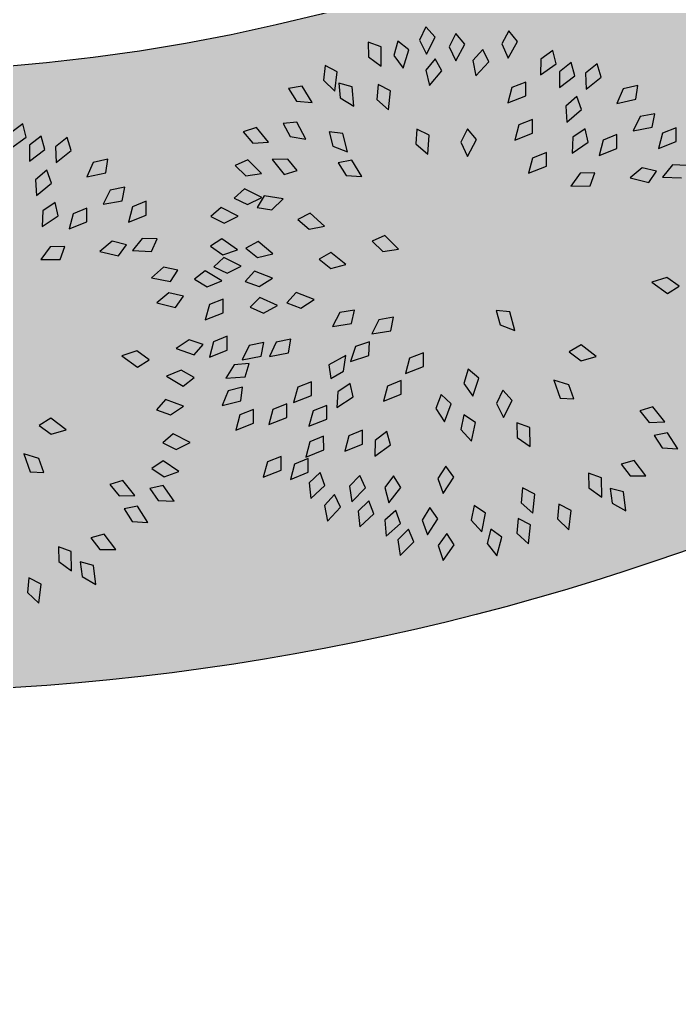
# Model space of a CAD drawing. Header units: millimetres. Extents: x 1351 to 1635, y 1399 to 1500.
# Drawn here: x 1579.35 to 1580.414, y 1468.868 to 1470.444 of the extents above; entities that cross this region are included whole.
import ezdxf

# ---------------------------------------------------------------- set-up
doc = ezdxf.new("R2010")
doc.units = ezdxf.units.MM
doc.layers.get('0').update_dxf_attribs({"color": 181})
doc.layers.add('margen', color=250, linetype='Continuous')

msp = doc.modelspace()

# ---------------------------------------------------------------- hatches: boundary and pattern name
at = {"true_color": 0x2776bb}
h = msp.add_hatch(color=152, dxfattribs=at)
h.dxf.hatch_style = 1
h.paths.add_polyline_path([(1557.6842, 1489.9553), (1615.6587, 1489.7451), (1615.8802, 1457.3756), (1557.4987, 1457.0017)])
h.paths.add_polyline_path([(1557.9493, 1489.9451), (1615.8573, 1489.9451), (1616.0815, 1457.1761), (1557.5866, 1457.0229)])
at = {"true_color": 0x5e67af}
h = msp.add_hatch(color=165, dxfattribs=at)
h.dxf.hatch_style = 1
edge = h.paths.add_edge_path(flags=17)
edge.add_arc((1579.086, 1473.3584), 3, 0, 360)
edge = h.paths.add_edge_path()
edge.add_arc((1579.086, 1473.3584), 4, 0, 360)
at = {"true_color": 0x58ba48}
h = msp.add_hatch(dxfattribs=at)
h.set_pattern_fill('DOTS', color=85)
edge = h.paths.add_edge_path()
edge.add_arc((1579.086, 1473.3584), 3, 0, 360)

# ---------------------------------------------------------------- linework, layer by layer
at = {"color": 221}
for p, q in [((1580.0045, 1470.4321), (1579.9942, 1470.4105)), ((1580.0195, 1470.4157), (1580.0045, 1470.4321)), ((1580.0533, 1470.4214), (1580.0422, 1470.4002)), ((1580.0677, 1470.4045), (1580.0533, 1470.4214)), ((1580.1383, 1470.4259), (1580.127, 1470.4048)), ((1580.1525, 1470.4088), (1580.1383, 1470.4259)), ((1579.9325, 1470.3997), (1579.9118, 1470.4077)), ((1579.9118, 1470.4077), (1579.9121, 1470.3838)), ((1579.9596, 1470.409), (1579.953, 1470.386)), ((1579.9771, 1470.3953), (1579.9596, 1470.409)), ((1579.9942, 1470.4105), (1580.0059, 1470.3879)), ((1580.0059, 1470.3879), (1580.0195, 1470.4157)), ((1580.053, 1470.3772), (1580.0677, 1470.4045)), ((1580.127, 1470.4048), (1580.1376, 1470.3817)), ((1580.1376, 1470.3817), (1580.1525, 1470.4088)), ((1579.9325, 1470.3687), (1579.9325, 1470.3997)), ((1579.9682, 1470.3656), (1579.9771, 1470.3953)), ((1580.0422, 1470.4002), (1580.053, 1470.3772)), ((1580.0968, 1470.3957), (1580.0807, 1470.3779)), ((1580.1065, 1470.3757), (1580.0968, 1470.3957)), ((1580.2094, 1470.3942), (1580.19, 1470.38)), ((1580.2148, 1470.3726), (1580.2094, 1470.3942)), ((1579.9121, 1470.3838), (1579.9325, 1470.3687)), ((1579.953, 1470.386), (1579.9682, 1470.3656)), ((1580.0197, 1470.3807), (1580.0046, 1470.3622)), ((1580.0304, 1470.3613), (1580.0197, 1470.3807)), ((1580.0807, 1470.3779), (1580.0854, 1470.353)), ((1580.0854, 1470.353), (1580.1065, 1470.3757)), ((1580.19, 1470.38), (1580.1897, 1470.3546)), ((1580.1897, 1470.3546), (1580.2148, 1470.3726)), ((1580.239, 1470.3745), (1580.2201, 1470.3598)), ((1580.245, 1470.3531), (1580.239, 1470.3745)), ((1580.2808, 1470.3724), (1580.2622, 1470.3573)), ((1580.2874, 1470.3512), (1580.2808, 1470.3724)), ((1579.8422, 1470.3699), (1579.8395, 1470.3461)), ((1579.8617, 1470.3594), (1579.8422, 1470.3699)), ((1579.858, 1470.3287), (1579.8617, 1470.3594)), ((1580.0046, 1470.3622), (1580.0106, 1470.3375)), ((1580.0106, 1470.3375), (1580.0304, 1470.3613)), ((1580.2201, 1470.3598), (1580.2204, 1470.3344)), ((1580.2622, 1470.3573), (1580.2631, 1470.3319)), ((1579.8395, 1470.3461), (1579.858, 1470.3287)), ((1579.8857, 1470.3353), (1579.8644, 1470.3416)), ((1579.8644, 1470.3416), (1579.8667, 1470.3177)), ((1580.1657, 1470.3431), (1580.1435, 1470.3342)), ((1580.1657, 1470.3209), (1580.1657, 1470.3431)), ((1580.2204, 1470.3344), (1580.245, 1470.3531)), ((1580.2631, 1470.3319), (1580.2874, 1470.3512)), ((1579.8051, 1470.3365), (1579.7832, 1470.3326)), ((1579.7832, 1470.3326), (1579.7959, 1470.3123)), ((1579.8213, 1470.3101), (1579.8051, 1470.3365)), ((1579.8883, 1470.3044), (1579.8857, 1470.3353)), ((1579.9277, 1470.3391), (1579.9256, 1470.3152)), ((1579.9475, 1470.329), (1579.9277, 1470.3391)), ((1579.9444, 1470.2982), (1579.9475, 1470.329)), ((1580.1435, 1470.3342), (1580.1369, 1470.3096)), ((1580.3231, 1470.332), (1580.3129, 1470.3087)), ((1580.3464, 1470.3376), (1580.3231, 1470.332)), ((1580.3431, 1470.3156), (1580.3464, 1470.3376)), ((1579.7959, 1470.3123), (1579.8213, 1470.3101)), ((1579.8667, 1470.3177), (1579.8883, 1470.3044)), ((1579.9256, 1470.3152), (1579.9444, 1470.2982)), ((1580.1369, 1470.3096), (1580.1657, 1470.3209)), ((1580.2483, 1470.3198), (1580.2302, 1470.3041)), ((1580.2555, 1470.2988), (1580.2483, 1470.3198)), ((1580.3129, 1470.3087), (1580.3431, 1470.3156)), ((1580.2302, 1470.3041), (1580.2318, 1470.2787)), ((1580.2318, 1470.2787), (1580.2555, 1470.2988)), ((1579.7967, 1470.2786), (1579.7746, 1470.2763)), ((1579.8109, 1470.2512), (1579.7967, 1470.2786)), ((1580.1768, 1470.2829), (1580.1546, 1470.274)), ((1580.1768, 1470.2607), (1580.1768, 1470.2829)), ((1580.3505, 1470.2875), (1580.3392, 1470.2647)), ((1580.374, 1470.292), (1580.3505, 1470.2875)), ((1580.3697, 1470.2702), (1580.374, 1470.292)), ((1579.3547, 1470.2756), (1579.3353, 1470.2614)), ((1579.3601, 1470.254), (1579.3547, 1470.2756)), ((1579.7314, 1470.27), (1579.7103, 1470.2631)), ((1579.7103, 1470.2631), (1579.7257, 1470.2447)), ((1579.7511, 1470.2461), (1579.7314, 1470.27)), ((1579.7746, 1470.2763), (1579.7858, 1470.2552)), ((1579.8707, 1470.2604), (1579.8486, 1470.263)), ((1579.8486, 1470.263), (1579.8549, 1470.2399)), ((1579.9902, 1470.2674), (1579.9886, 1470.2435)), ((1580.0102, 1470.2577), (1579.9902, 1470.2674)), ((1580.0721, 1470.2675), (1580.0609, 1470.2463)), ((1580.0864, 1470.2504), (1580.0721, 1470.2675)), ((1580.1546, 1470.274), (1580.148, 1470.2494)), ((1580.2617, 1470.2677), (1580.2419, 1470.2541)), ((1580.2665, 1470.246), (1580.2617, 1470.2677)), ((1580.3392, 1470.2647), (1580.3697, 1470.2702)), ((1580.4085, 1470.2695), (1580.3863, 1470.2605)), ((1580.4085, 1470.2473), (1580.4085, 1470.2695)), ((1579.335, 1470.236), (1579.3601, 1470.254)), ((1579.3843, 1470.2559), (1579.3654, 1470.2412)), ((1579.3903, 1470.2345), (1579.3843, 1470.2559)), ((1579.4261, 1470.2538), (1579.4075, 1470.2387)), ((1579.4327, 1470.2326), (1579.4261, 1470.2538)), ((1579.7257, 1470.2447), (1579.7511, 1470.2461)), ((1579.7858, 1470.2552), (1579.8109, 1470.2512)), ((1579.8785, 1470.2304), (1579.8707, 1470.2604)), ((1580.0078, 1470.2268), (1580.0102, 1470.2577)), ((1580.0609, 1470.2463), (1580.0716, 1470.2233)), ((1580.0716, 1470.2233), (1580.0864, 1470.2504)), ((1580.148, 1470.2494), (1580.1768, 1470.2607)), ((1580.2419, 1470.2541), (1580.2408, 1470.2287)), ((1580.2408, 1470.2287), (1580.2665, 1470.246)), ((1580.2906, 1470.2494), (1580.284, 1470.2249)), ((1580.3128, 1470.2584), (1580.2906, 1470.2494)), ((1580.3128, 1470.2362), (1580.3128, 1470.2584)), ((1580.3863, 1470.2605), (1580.3797, 1470.236)), ((1580.3797, 1470.236), (1580.4085, 1470.2473)), ((1579.3654, 1470.2412), (1579.3656, 1470.2158)), ((1579.3656, 1470.2158), (1579.3903, 1470.2345)), ((1579.4075, 1470.2387), (1579.4084, 1470.2133)), ((1579.4084, 1470.2133), (1579.4327, 1470.2326)), ((1579.8549, 1470.2399), (1579.8785, 1470.2304)), ((1579.9886, 1470.2435), (1580.0078, 1470.2268)), ((1580.1991, 1470.2296), (1580.1768, 1470.2206)), ((1580.1991, 1470.2073), (1580.1991, 1470.2296)), ((1580.284, 1470.2249), (1580.3128, 1470.2362)), ((1579.4917, 1470.219), (1579.4684, 1470.2134)), ((1579.4884, 1470.197), (1579.4917, 1470.219)), ((1579.7175, 1470.2177), (1579.6972, 1470.2087)), ((1579.7395, 1470.1959), (1579.7175, 1470.2177)), ((1579.7824, 1470.219), (1579.757, 1470.2183)), ((1579.757, 1470.2183), (1579.7761, 1470.1939)), ((1579.7974, 1470.2003), (1579.7824, 1470.219)), ((1579.8852, 1470.2169), (1579.8634, 1470.2129)), ((1579.9016, 1470.1907), (1579.8852, 1470.2169)), ((1580.1768, 1470.2206), (1580.1702, 1470.196)), ((1579.3936, 1470.2012), (1579.3755, 1470.1855)), ((1579.4008, 1470.1802), (1579.3936, 1470.2012)), ((1579.4684, 1470.2134), (1579.4582, 1470.1901)), ((1579.6972, 1470.2087), (1579.7144, 1470.192)), ((1579.7761, 1470.1939), (1579.7974, 1470.2003)), ((1579.8634, 1470.2129), (1579.8763, 1470.1927)), ((1580.1702, 1470.196), (1580.1991, 1470.2073)), ((1580.3535, 1470.2049), (1580.3339, 1470.1887)), ((1580.3768, 1470.1994), (1580.3535, 1470.2049)), ((1580.364, 1470.1813), (1580.3768, 1470.1994)), ((1580.4022, 1470.2096), (1580.3862, 1470.1899)), ((1580.4261, 1470.2088), (1580.4022, 1470.2096)), ((1579.3755, 1470.1855), (1579.3771, 1470.1601)), ((1579.4582, 1470.1901), (1579.4884, 1470.197)), ((1579.7144, 1470.192), (1579.7395, 1470.1959)), ((1579.8763, 1470.1927), (1579.9016, 1470.1907)), ((1580.2534, 1470.196), (1580.2386, 1470.1753)), ((1580.2773, 1470.1966), (1580.2534, 1470.196)), ((1580.2695, 1470.1758), (1580.2773, 1470.1966)), ((1580.3339, 1470.1887), (1580.364, 1470.1813)), ((1580.3862, 1470.1899), (1580.4171, 1470.1885)), ((1579.3771, 1470.1601), (1579.4008, 1470.1802)), ((1579.4958, 1470.1689), (1579.4845, 1470.1461)), ((1579.5193, 1470.1734), (1579.4958, 1470.1689)), ((1579.515, 1470.1516), (1579.5193, 1470.1734)), ((1579.7123, 1470.1708), (1579.6958, 1470.1559)), ((1579.74, 1470.1569), (1579.7123, 1470.1708)), ((1580.2386, 1470.1753), (1580.2695, 1470.1758)), ((1579.4845, 1470.1461), (1579.515, 1470.1516)), ((1579.5538, 1470.1509), (1579.5316, 1470.1419)), ((1579.5538, 1470.1287), (1579.5538, 1470.1509)), ((1579.6958, 1470.1559), (1579.7173, 1470.1454)), ((1579.7173, 1470.1454), (1579.74, 1470.1569)), ((1579.744, 1470.1599), (1579.7326, 1470.1409)), ((1579.7746, 1470.1548), (1579.744, 1470.1599)), ((1579.7563, 1470.1371), (1579.7746, 1470.1548)), ((1579.3872, 1470.1355), (1579.3861, 1470.1101)), ((1579.407, 1470.1491), (1579.3872, 1470.1355)), ((1579.4118, 1470.1274), (1579.407, 1470.1491)), ((1579.4581, 1470.1398), (1579.4359, 1470.1308)), ((1579.4581, 1470.1176), (1579.4581, 1470.1398)), ((1579.5316, 1470.1419), (1579.525, 1470.1174)), ((1579.6747, 1470.1408), (1579.658, 1470.1261)), ((1579.7022, 1470.1266), (1579.6747, 1470.1408)), ((1579.7326, 1470.1409), (1579.7563, 1470.1371)), ((1579.3861, 1470.1101), (1579.4118, 1470.1274)), ((1579.4359, 1470.1308), (1579.4293, 1470.1063)), ((1579.525, 1470.1174), (1579.5538, 1470.1287)), ((1579.658, 1470.1261), (1579.6794, 1470.1154)), ((1579.6794, 1470.1154), (1579.7022, 1470.1266)), ((1579.8184, 1470.1317), (1579.7985, 1470.1217)), ((1579.7985, 1470.1217), (1579.8165, 1470.1059)), ((1579.8414, 1470.1109), (1579.8184, 1470.1317)), ((1579.4293, 1470.1063), (1579.4581, 1470.1176)), ((1579.8165, 1470.1059), (1579.8414, 1470.1109)), ((1579.5475, 1470.091), (1579.5314, 1470.0713)), ((1579.5714, 1470.0902), (1579.5475, 1470.091)), ((1579.5624, 1470.0699), (1579.5714, 1470.0902)), ((1579.6758, 1470.0905), (1579.6573, 1470.0782)), ((1579.7012, 1470.0728), (1579.6758, 1470.0905)), ((1579.9383, 1470.0954), (1579.9181, 1470.0863)), ((1579.9605, 1470.0737), (1579.9383, 1470.0954)), ((1579.3987, 1470.0774), (1579.3839, 1470.0567)), ((1579.4226, 1470.078), (1579.3987, 1470.0774)), ((1579.4148, 1470.0572), (1579.4226, 1470.078)), ((1579.4988, 1470.0863), (1579.4792, 1470.0701)), ((1579.5221, 1470.0808), (1579.4988, 1470.0863)), ((1579.5093, 1470.0627), (1579.5221, 1470.0808)), ((1579.6573, 1470.0782), (1579.6771, 1470.0647)), ((1579.6771, 1470.0647), (1579.7012, 1470.0728)), ((1579.7341, 1470.0859), (1579.7146, 1470.0752)), ((1579.7146, 1470.0752), (1579.7331, 1470.06)), ((1579.7578, 1470.066), (1579.7341, 1470.0859)), ((1579.9181, 1470.0863), (1579.9353, 1470.0697)), ((1579.9353, 1470.0697), (1579.9605, 1470.0737)), ((1579.3839, 1470.0567), (1579.4148, 1470.0572)), ((1579.4792, 1470.0701), (1579.5093, 1470.0627)), ((1579.5314, 1470.0713), (1579.5624, 1470.0699)), ((1579.6791, 1470.0602), (1579.6627, 1470.0453)), ((1579.7069, 1470.0464), (1579.6791, 1470.0602)), ((1579.7331, 1470.06), (1579.7578, 1470.066)), ((1579.8517, 1470.0684), (1579.8324, 1470.0573)), ((1579.8324, 1470.0573), (1579.8513, 1470.0425)), ((1579.8759, 1470.0491), (1579.8517, 1470.0684)), ((1579.5814, 1470.0445), (1579.5625, 1470.0275)), ((1579.6049, 1470.04), (1579.5814, 1470.0445)), ((1579.6627, 1470.0453), (1579.6842, 1470.0348)), ((1579.6842, 1470.0348), (1579.7069, 1470.0464)), ((1579.8513, 1470.0425), (1579.8759, 1470.0491)), ((1579.5625, 1470.0275), (1579.5929, 1470.0213)), ((1579.5929, 1470.0213), (1579.6049, 1470.04)), ((1579.6491, 1470.0386), (1579.6315, 1470.0251)), ((1579.6315, 1470.0251), (1579.6521, 1470.0129)), ((1579.6756, 1470.0226), (1579.6491, 1470.0386)), ((1579.7284, 1470.0379), (1579.7134, 1470.0215)), ((1579.7573, 1470.0269), (1579.7284, 1470.0379)), ((1579.7359, 1470.0132), (1579.7573, 1470.0269)), ((1580.3935, 1470.028), (1580.3693, 1470.0204)), ((1580.413, 1470.014), (1580.3935, 1470.028)), ((1579.6521, 1470.0129), (1579.6756, 1470.0226)), ((1579.7134, 1470.0215), (1579.7359, 1470.0132)), ((1580.3693, 1470.0204), (1580.3942, 1470.0021)), ((1580.3942, 1470.0021), (1580.413, 1470.014)), ((1579.5905, 1470.0032), (1579.5709, 1469.987)), ((1579.6138, 1469.9976), (1579.5905, 1470.0032)), ((1579.6009, 1469.9795), (1579.6138, 1469.9976)), ((1579.6779, 1469.9932), (1579.6557, 1469.9842)), ((1579.6779, 1469.971), (1579.6779, 1469.9932)), ((1579.7372, 1469.9957), (1579.7212, 1469.9803)), ((1579.7653, 1469.9828), (1579.7372, 1469.9957)), ((1579.7955, 1470.0035), (1579.7806, 1469.987)), ((1579.8245, 1469.9925), (1579.7955, 1470.0035)), ((1579.5709, 1469.987), (1579.6009, 1469.9795)), ((1579.6557, 1469.9842), (1579.649, 1469.9597)), ((1579.7212, 1469.9803), (1579.7431, 1469.9705)), ((1579.7431, 1469.9705), (1579.7653, 1469.9828)), ((1579.7806, 1469.987), (1579.8031, 1469.9787)), ((1579.8031, 1469.9787), (1579.8245, 1469.9925)), ((1579.649, 1469.9597), (1579.6779, 1469.971)), ((1579.866, 1469.9714), (1579.8542, 1469.9489)), ((1579.8896, 1469.9754), (1579.866, 1469.9714)), ((1579.8848, 1469.9537), (1579.8896, 1469.9754)), ((1579.9526, 1469.9639), (1579.929, 1469.9596)), ((1579.9481, 1469.9421), (1579.9526, 1469.9639)), ((1580.1403, 1469.9724), (1580.1183, 1469.9749)), ((1580.1183, 1469.9749), (1580.1246, 1469.9518)), ((1580.1483, 1469.9424), (1580.1403, 1469.9724)), ((1579.8542, 1469.9489), (1579.8848, 1469.9537)), ((1579.929, 1469.9596), (1579.9175, 1469.937)), ((1580.1246, 1469.9518), (1580.1483, 1469.9424)), ((1579.6845, 1469.9332), (1579.6623, 1469.9242)), ((1579.6845, 1469.911), (1579.6845, 1469.9332)), ((1579.9175, 1469.937), (1579.9481, 1469.9421)), ((1579.6229, 1469.9276), (1579.6019, 1469.9133)), ((1579.6456, 1469.9199), (1579.6229, 1469.9276)), ((1579.6311, 1469.9031), (1579.6456, 1469.9199)), ((1579.6623, 1469.9242), (1579.6557, 1469.8997)), ((1579.7197, 1469.9182), (1579.7087, 1469.8953)), ((1579.7432, 1469.923), (1579.7197, 1469.9182)), ((1579.7391, 1469.9012), (1579.7432, 1469.923)), ((1579.7635, 1469.9235), (1579.7528, 1469.9004)), ((1579.7869, 1469.9286), (1579.7635, 1469.9235)), ((1579.7832, 1469.9067), (1579.7869, 1469.9286)), ((1579.8912, 1469.9166), (1579.8831, 1469.8925)), ((1579.9139, 1469.9242), (1579.8912, 1469.9166)), ((1579.9126, 1469.902), (1579.9139, 1469.9242)), ((1580.2549, 1469.9196), (1580.2359, 1469.908)), ((1580.2795, 1469.9007), (1580.2549, 1469.9196)), ((1579.5388, 1469.9094), (1579.5146, 1469.9018)), ((1579.5146, 1469.9018), (1579.5395, 1469.8835)), ((1579.5583, 1469.8954), (1579.5388, 1469.9094)), ((1579.6019, 1469.9133), (1579.6311, 1469.9031)), ((1579.6557, 1469.8997), (1579.6845, 1469.911)), ((1579.7087, 1469.8953), (1579.7391, 1469.9012)), ((1579.7528, 1469.9004), (1579.7832, 1469.9067)), ((1579.8754, 1469.9021), (1579.8483, 1469.887)), ((1579.8721, 1469.8769), (1579.8754, 1469.9021)), ((1579.8831, 1469.8925), (1579.9126, 1469.902)), ((1580.0007, 1469.9065), (1579.9785, 1469.8976)), ((1580.0007, 1469.8843), (1580.0007, 1469.9065)), ((1580.2359, 1469.908), (1580.255, 1469.8937)), ((1580.255, 1469.8937), (1580.2795, 1469.9007)), ((1579.5395, 1469.8835), (1579.5583, 1469.8954)), ((1579.6957, 1469.887), (1579.6823, 1469.8654)), ((1579.7196, 1469.8892), (1579.6957, 1469.887)), ((1579.7132, 1469.8679), (1579.7196, 1469.8892)), ((1579.8483, 1469.887), (1579.8513, 1469.865)), ((1579.9785, 1469.8976), (1579.9719, 1469.873)), ((1579.9719, 1469.873), (1580.0007, 1469.8843)), ((1579.6102, 1469.8785), (1579.5867, 1469.8686)), ((1579.5867, 1469.8686), (1579.6134, 1469.8529)), ((1579.6309, 1469.8665), (1579.6102, 1469.8785)), ((1579.6823, 1469.8654), (1579.7132, 1469.8679)), ((1579.8513, 1469.865), (1579.8721, 1469.8769)), ((1580.073, 1469.8799), (1580.0659, 1469.857)), ((1580.0902, 1469.8658), (1580.073, 1469.8799)), ((1579.6134, 1469.8529), (1579.6309, 1469.8665)), ((1579.8203, 1469.8598), (1579.7981, 1469.8508)), ((1579.8203, 1469.8375), (1579.8203, 1469.8598)), ((1579.8827, 1469.8571), (1579.8628, 1469.8437)), ((1579.8873, 1469.8354), (1579.8827, 1469.8571)), ((1579.9428, 1469.8529), (1579.9362, 1469.8284)), ((1579.9651, 1469.8619), (1579.9428, 1469.8529)), ((1579.9651, 1469.8397), (1579.9651, 1469.8619)), ((1580.0659, 1469.857), (1580.0807, 1469.8364)), ((1580.0807, 1469.8364), (1580.0902, 1469.8658)), ((1580.2109, 1469.8623), (1580.2212, 1469.8331)), ((1580.2352, 1469.8548), (1580.2109, 1469.8623)), ((1580.2434, 1469.8323), (1580.2352, 1469.8548)), ((1579.6857, 1469.845), (1579.676, 1469.8215)), ((1579.7088, 1469.8511), (1579.6857, 1469.845)), ((1579.7061, 1469.8291), (1579.7088, 1469.8511)), ((1579.7981, 1469.8508), (1579.7915, 1469.8262)), ((1579.7915, 1469.8262), (1579.8203, 1469.8375)), ((1579.8628, 1469.8437), (1579.8614, 1469.8183)), ((1579.9362, 1469.8284), (1579.9651, 1469.8397)), ((1580.0292, 1469.839), (1580.0209, 1469.8165)), ((1580.0456, 1469.8241), (1580.0292, 1469.839)), ((1580.1289, 1469.8463), (1580.1185, 1469.8247)), ((1580.1439, 1469.8298), (1580.1289, 1469.8463)), ((1579.585, 1469.8311), (1579.5703, 1469.8145)), ((1579.6141, 1469.8204), (1579.585, 1469.8311)), ((1579.5928, 1469.8065), (1579.6141, 1469.8204)), ((1579.676, 1469.8215), (1579.7061, 1469.8291)), ((1579.7803, 1469.8241), (1579.7581, 1469.8151)), ((1579.7803, 1469.8019), (1579.7803, 1469.8241)), ((1579.8452, 1469.8217), (1579.8229, 1469.8129)), ((1579.845, 1469.7995), (1579.8452, 1469.8217)), ((1579.8614, 1469.8183), (1579.8873, 1469.8354)), ((1580.0346, 1469.7951), (1580.0456, 1469.8241)), ((1580.1185, 1469.8247), (1580.1301, 1469.8021)), ((1580.1301, 1469.8021), (1580.1439, 1469.8298)), ((1580.2212, 1469.8331), (1580.2434, 1469.8323)), ((1579.5703, 1469.8145), (1579.5928, 1469.8065)), ((1579.7048, 1469.8062), (1579.6981, 1469.7816)), ((1579.727, 1469.8151), (1579.7048, 1469.8062)), ((1579.727, 1469.7929), (1579.727, 1469.8151)), ((1579.7581, 1469.8151), (1579.7515, 1469.7906)), ((1579.8229, 1469.8129), (1579.816, 1469.7884)), ((1580.0209, 1469.8165), (1580.0346, 1469.7951)), ((1580.066, 1469.8064), (1580.0613, 1469.7829)), ((1580.0846, 1469.7942), (1580.066, 1469.8064)), ((1580.3709, 1469.8193), (1580.3497, 1469.8129)), ((1580.3497, 1469.8129), (1580.3647, 1469.7942)), ((1580.3901, 1469.795), (1580.3709, 1469.8193)), ((1579.4001, 1469.8009), (1579.3812, 1469.7894)), ((1579.3812, 1469.7894), (1579.4003, 1469.7751)), ((1579.4248, 1469.7821), (1579.4001, 1469.8009)), ((1579.6981, 1469.7816), (1579.727, 1469.7929)), ((1579.7515, 1469.7906), (1579.7803, 1469.8019)), ((1579.816, 1469.7884), (1579.845, 1469.7995)), ((1580.0782, 1469.7639), (1580.0846, 1469.7942)), ((1580.1722, 1469.7861), (1580.1513, 1469.7937)), ((1580.1513, 1469.7937), (1580.1522, 1469.7697)), ((1580.3647, 1469.7942), (1580.3901, 1469.795)), ((1579.4003, 1469.7751), (1579.4248, 1469.7821)), ((1579.5973, 1469.7759), (1579.5807, 1469.7612)), ((1579.6249, 1469.7619), (1579.5973, 1469.7759)), ((1579.8805, 1469.7727), (1579.8739, 1469.7481)), ((1579.9027, 1469.7816), (1579.8805, 1469.7727)), ((1579.9027, 1469.7594), (1579.9027, 1469.7816)), ((1579.942, 1469.7793), (1579.9227, 1469.7651)), ((1579.9475, 1469.7578), (1579.942, 1469.7793)), ((1580.0613, 1469.7829), (1580.0782, 1469.7639)), ((1580.173, 1469.7552), (1580.1722, 1469.7861)), ((1580.3945, 1469.7775), (1580.3727, 1469.7732)), ((1580.3727, 1469.7732), (1580.3859, 1469.7532)), ((1580.4112, 1469.7515), (1580.3945, 1469.7775)), ((1579.5807, 1469.7612), (1579.6021, 1469.7505)), ((1579.6021, 1469.7505), (1579.6249, 1469.7619)), ((1579.8177, 1469.7629), (1579.8113, 1469.7383)), ((1579.8398, 1469.7721), (1579.8177, 1469.7629)), ((1579.84, 1469.7499), (1579.8398, 1469.7721)), ((1579.8739, 1469.7481), (1579.9027, 1469.7594)), ((1579.9227, 1469.7651), (1579.9224, 1469.7396)), ((1579.9224, 1469.7396), (1579.9475, 1469.7578)), ((1580.1522, 1469.7697), (1580.173, 1469.7552)), ((1579.3562, 1469.7437), (1579.3665, 1469.7144)), ((1579.3805, 1469.7362), (1579.3562, 1469.7437)), ((1579.8113, 1469.7383), (1579.84, 1469.7499)), ((1580.3859, 1469.7532), (1580.4112, 1469.7515)), ((1579.3887, 1469.7137), (1579.3805, 1469.7362)), ((1579.581, 1469.7324), (1579.5627, 1469.7198)), ((1579.6066, 1469.715), (1579.581, 1469.7324)), ((1579.7492, 1469.7306), (1579.7425, 1469.706)), ((1579.7714, 1469.7395), (1579.7492, 1469.7306)), ((1579.7714, 1469.7173), (1579.7714, 1469.7395)), ((1579.7928, 1469.727), (1579.7863, 1469.7024)), ((1579.8149, 1469.7361), (1579.7928, 1469.727)), ((1579.8151, 1469.7139), (1579.8149, 1469.7361)), ((1580.3408, 1469.7327), (1580.3194, 1469.7268)), ((1580.3194, 1469.7268), (1580.3339, 1469.7078)), ((1580.3594, 1469.7079), (1580.3408, 1469.7327)), ((1579.3665, 1469.7144), (1579.3887, 1469.7137)), ((1579.5627, 1469.7198), (1579.5827, 1469.7065)), ((1579.5827, 1469.7065), (1579.6066, 1469.715)), ((1579.7425, 1469.706), (1579.7714, 1469.7173)), ((1579.7863, 1469.7024), (1579.8151, 1469.7139)), ((1579.8341, 1469.7132), (1579.8165, 1469.6969)), ((1579.842, 1469.6924), (1579.8341, 1469.7132)), ((1580.0371, 1469.7238), (1580.0241, 1469.7037)), ((1580.0499, 1469.7057), (1580.0371, 1469.7238)), ((1580.2877, 1469.7047), (1580.2669, 1469.7125)), ((1580.2669, 1469.7125), (1580.2675, 1469.6885)), ((1579.5162, 1469.7007), (1579.495, 1469.6943)), ((1579.495, 1469.6943), (1579.51, 1469.6756)), ((1579.5354, 1469.6764), (1579.5162, 1469.7007)), ((1579.8165, 1469.6969), (1579.8191, 1469.6716)), ((1579.8982, 1469.7088), (1579.8816, 1469.6916)), ((1579.9073, 1469.6885), (1579.8982, 1469.7088)), ((1579.9527, 1469.7082), (1579.9383, 1469.6892)), ((1579.9641, 1469.6892), (1579.9527, 1469.7082)), ((1580.0241, 1469.7037), (1580.0328, 1469.6798)), ((1580.0328, 1469.6798), (1580.0499, 1469.7057)), ((1580.2882, 1469.6737), (1580.2877, 1469.7047)), ((1580.3339, 1469.7078), (1580.3594, 1469.7079)), ((1579.5812, 1469.6927), (1579.5596, 1469.6878)), ((1579.5596, 1469.6878), (1579.5732, 1469.6681)), ((1579.5986, 1469.6671), (1579.5812, 1469.6927)), ((1579.8191, 1469.6716), (1579.842, 1469.6924)), ((1579.8816, 1469.6916), (1579.8856, 1469.6664)), ((1579.8856, 1469.6664), (1579.9073, 1469.6885)), ((1579.9383, 1469.6892), (1579.9451, 1469.6647)), ((1579.9451, 1469.6647), (1579.9641, 1469.6892)), ((1580.1603, 1469.6886), (1580.1584, 1469.6647)), ((1580.1802, 1469.6786), (1580.1603, 1469.6886)), ((1580.1774, 1469.6478), (1580.1802, 1469.6786)), ((1580.2675, 1469.6885), (1580.2882, 1469.6737)), ((1580.3235, 1469.6823), (1580.302, 1469.6878)), ((1580.302, 1469.6878), (1580.3051, 1469.6641)), ((1580.3272, 1469.6515), (1580.3235, 1469.6823)), ((1579.51, 1469.6756), (1579.5354, 1469.6764)), ((1579.5732, 1469.6681), (1579.5986, 1469.6671)), ((1579.8575, 1469.6777), (1579.8413, 1469.66)), ((1579.8671, 1469.6576), (1579.8575, 1469.6777)), ((1579.9127, 1469.6676), (1579.8954, 1469.651)), ((1579.9209, 1469.647), (1579.9127, 1469.6676)), ((1580.1584, 1469.6647), (1580.1774, 1469.6478)), ((1580.2193, 1469.6624), (1580.2168, 1469.6386)), ((1580.2389, 1469.652), (1580.2193, 1469.6624)), ((1580.3051, 1469.6641), (1580.3272, 1469.6515)), ((1579.5398, 1469.6589), (1579.518, 1469.6546)), ((1579.518, 1469.6546), (1579.5312, 1469.6346)), ((1579.5565, 1469.6328), (1579.5398, 1469.6589)), ((1579.8413, 1469.66), (1579.8459, 1469.635)), ((1579.8459, 1469.635), (1579.8671, 1469.6576)), ((1579.8954, 1469.651), (1579.8984, 1469.6258)), ((1579.8984, 1469.6258), (1579.9209, 1469.647)), ((1579.9565, 1469.6523), (1579.9386, 1469.6363)), ((1579.964, 1469.6314), (1579.9565, 1469.6523)), ((1580.0111, 1469.6569), (1579.9985, 1469.6365)), ((1580.0242, 1469.6389), (1580.0111, 1469.6569)), ((1580.0824, 1469.6601), (1580.0778, 1469.6367)), ((1580.101, 1469.648), (1580.0824, 1469.6601)), ((1580.0947, 1469.6177), (1580.101, 1469.648)), ((1580.2353, 1469.6212), (1580.2389, 1469.652)), ((1579.5312, 1469.6346), (1579.5565, 1469.6328)), ((1579.9386, 1469.6363), (1579.9408, 1469.611)), ((1579.9408, 1469.611), (1579.964, 1469.6314)), ((1579.9985, 1469.6365), (1580.0076, 1469.6128)), ((1580.0076, 1469.6128), (1580.0242, 1469.6389)), ((1580.0778, 1469.6367), (1580.0947, 1469.6177)), ((1580.1538, 1469.6392), (1580.1516, 1469.6154)), ((1580.1735, 1469.629), (1580.1538, 1469.6392)), ((1580.2168, 1469.6386), (1580.2353, 1469.6212)), ((1579.9765, 1469.6219), (1579.9596, 1469.6049)), ((1579.9853, 1469.6015), (1579.9765, 1469.6219)), ((1580.0383, 1469.6153), (1580.0247, 1469.5956)), ((1580.0506, 1469.5968), (1580.0383, 1469.6153)), ((1580.1094, 1469.6221), (1580.1034, 1469.5989)), ((1580.1273, 1469.6089), (1580.1094, 1469.6221)), ((1580.1516, 1469.6154), (1580.1704, 1469.5982)), ((1580.1704, 1469.5982), (1580.1735, 1469.629)), ((1579.4861, 1469.6141), (1579.4647, 1469.6081)), ((1579.4647, 1469.6081), (1579.4792, 1469.5891)), ((1579.5047, 1469.5893), (1579.4861, 1469.6141)), ((1579.9596, 1469.6049), (1579.9632, 1469.5797)), ((1579.9632, 1469.5797), (1579.9853, 1469.6015)), ((1580.1193, 1469.579), (1580.1273, 1469.6089)), ((1579.433, 1469.5861), (1579.4122, 1469.5938)), ((1579.4122, 1469.5938), (1579.4128, 1469.5699)), ((1579.4335, 1469.5551), (1579.433, 1469.5861)), ((1579.4792, 1469.5891), (1579.5047, 1469.5893)), ((1580.0247, 1469.5956), (1580.0328, 1469.5715)), ((1580.0328, 1469.5715), (1580.0506, 1469.5968)), ((1580.1034, 1469.5989), (1580.1193, 1469.579)), ((1579.4128, 1469.5699), (1579.4335, 1469.5551)), ((1579.4688, 1469.5637), (1579.4473, 1469.5692)), ((1579.4473, 1469.5692), (1579.4504, 1469.5455)), ((1579.4725, 1469.5329), (1579.4688, 1469.5637)), ((1579.3646, 1469.5438), (1579.3621, 1469.52)), ((1579.3842, 1469.5334), (1579.3646, 1469.5438)), ((1579.4504, 1469.5455), (1579.4725, 1469.5329)), ((1579.3806, 1469.5026), (1579.3842, 1469.5334)), ((1579.3621, 1469.52), (1579.3806, 1469.5026))]:
    msp.add_line(p, q, dxfattribs=at)
at = {"layer": 'margen'}
for radius in [4, 3]:
    msp.add_circle((1579.086, 1473.3584), radius, dxfattribs=at)

doc.saveas('drawing.dxf')
